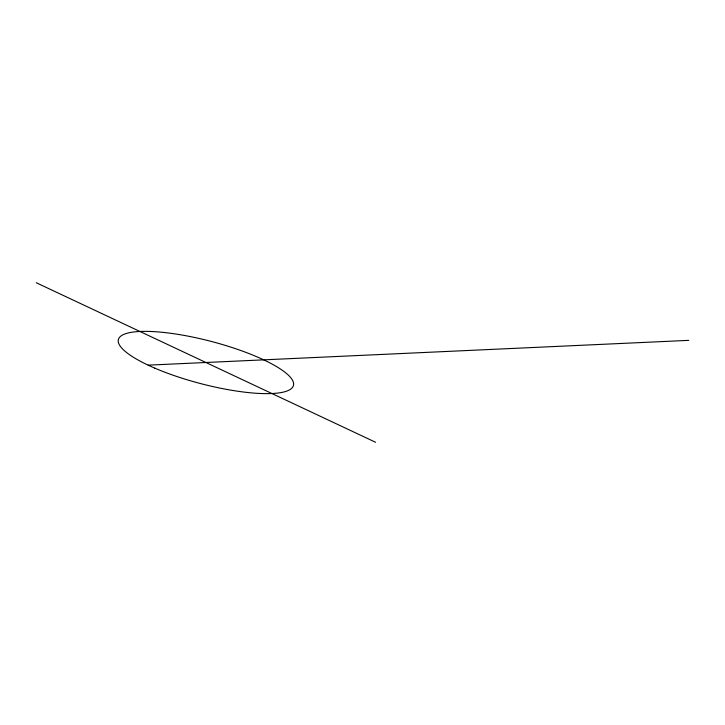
<?xml version="1.0" encoding="UTF-8"?>
<svg xmlns="http://www.w3.org/2000/svg" width="725" height="725" viewBox="0 0 725 725"><rect width="100%" height="100%" fill="white"/><g stroke="black" fill="none" stroke-linecap="round" stroke-linejoin="round"><path stroke-width="1.09" d="M148.145 365.146L688.75 340.36M36.25 282.732L375.586 442.268M154.833 368.155A90.489 21.741 14.7 0 0 293.199 386.189A90.489 21.741 14.7 0 0 169.722 333.156A90.489 21.741 14.7 0 0 154.833 368.155"/></g></svg>
